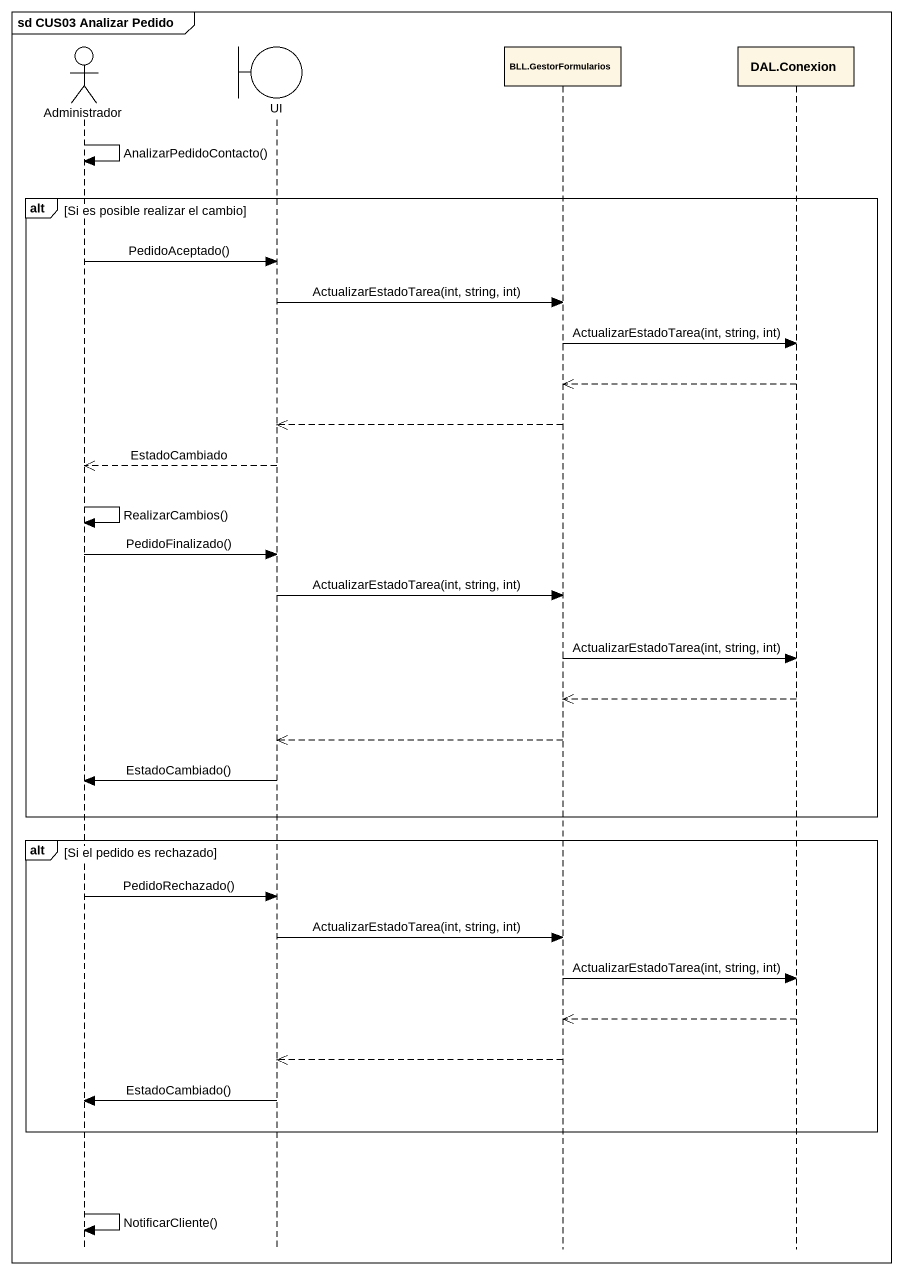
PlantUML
@startuml
mainframe sd CUS03 Analizar Pedido
hide footbox
actor Administrador
boundary UI
participant "BLL.GestorFormularios" as BLL_GestorFormularios
participant "DAL.Conexion" as DAL_Conexion

Administrador -> Administrador : AnalizarPedidoContacto()
alt Si es posible realizar el cambio
  Administrador -> UI : PedidoAceptado()
  UI -> BLL_GestorFormularios : ActualizarEstadoTarea(int, string, int)
  BLL_GestorFormularios -> DAL_Conexion : ActualizarEstadoTarea(int, string, int)
  DAL_Conexion -->> BLL_GestorFormularios
  BLL_GestorFormularios -->> UI
  UI -->> Administrador : EstadoCambiado
  Administrador -> Administrador : RealizarCambios()
  Administrador -> UI : PedidoFinalizado()
  UI -> BLL_GestorFormularios : ActualizarEstadoTarea(int, string, int)
  BLL_GestorFormularios -> DAL_Conexion : ActualizarEstadoTarea(int, string, int)
  DAL_Conexion -->> BLL_GestorFormularios
  BLL_GestorFormularios -->> UI
  UI -> Administrador : EstadoCambiado()
end
alt Si el pedido es rechazado
  Administrador -> UI : PedidoRechazado()
  UI -> BLL_GestorFormularios : ActualizarEstadoTarea(int, string, int)
  BLL_GestorFormularios -> DAL_Conexion : ActualizarEstadoTarea(int, string, int)
  DAL_Conexion -->> BLL_GestorFormularios
  BLL_GestorFormularios -->> UI
  UI -> Administrador : EstadoCambiado()
end
Administrador -> Administrador : NotificarCliente()
@enduml
